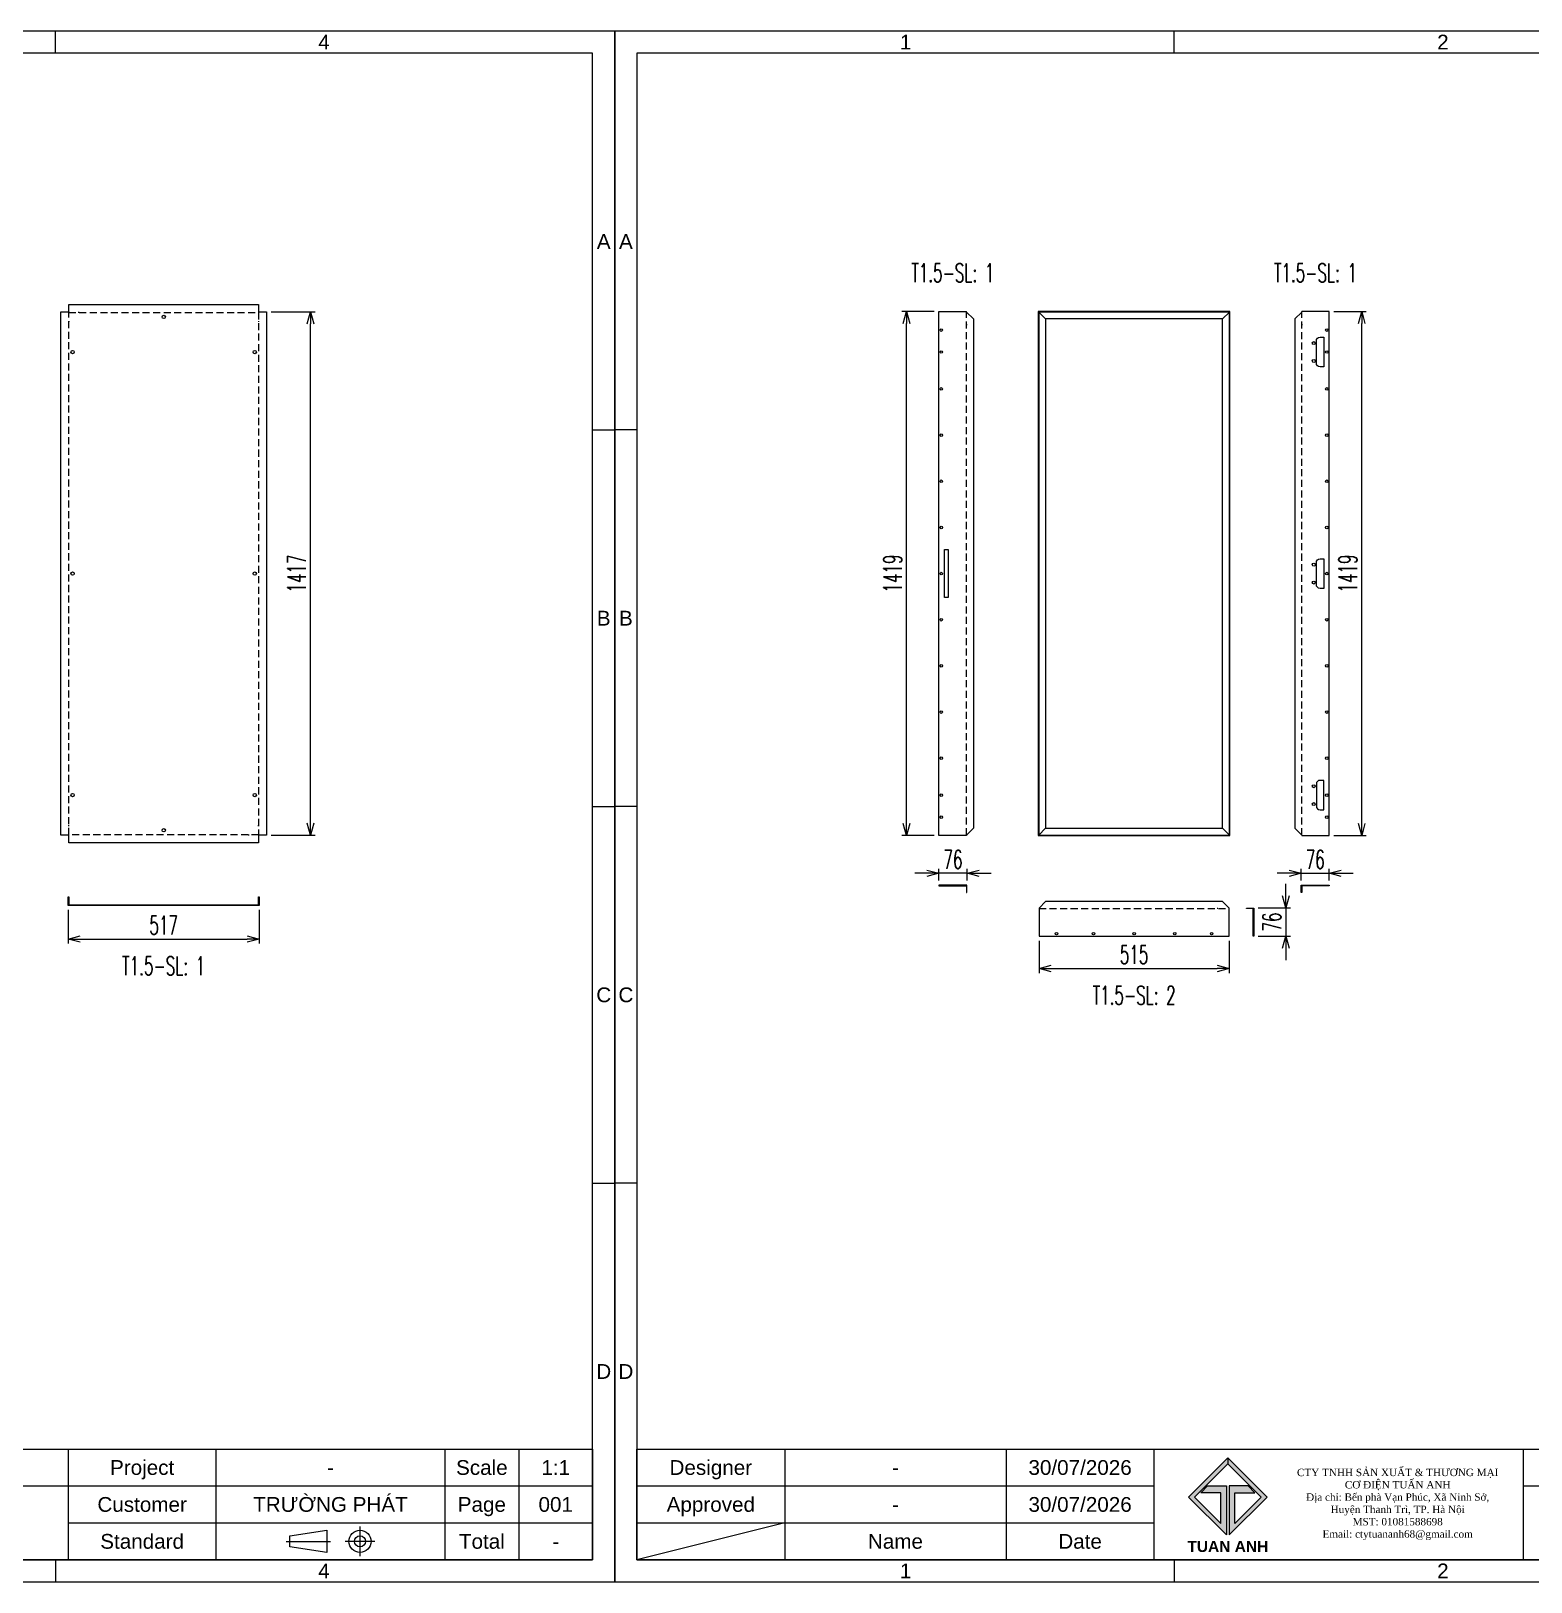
# Model space of a CAD drawing. Header units: millimetres. Extents: x 28713 to 59118, y -54378 to -19615.
# Drawn here: x 45658 to 49719, y -46563 to -42363 of the extents above; entities that cross this region are included whole.
import ezdxf
from ezdxf.enums import TextEntityAlignment as Align

# ---------------------------------------------------------------- set-up
doc = ezdxf.new("R2010")
doc.units = ezdxf.units.MM
doc.header["$LTSCALE"] = 3
doc.linetypes.add('HIDDEN', pattern=[9.525, 6.35, -3.175])
doc.layers.add('@.DM. NÉT ĐỨT', color=8, linetype='HIDDEN', lineweight=9)
for name, color, linetype in [('@.TEXT', 7, 'Continuous'), ('@.VISIBLE', 7, 'Continuous'), ('dim', 7, 'Continuous')]:
    doc.layers.add(name, color=color, linetype=linetype)
doc.styles.add('Ann_w01', font='romans.shx', dxfattribs={"width": 0.6, "bigfont": 'chineset.shx'})
doc.styles.add('Arial', font='arial.ttf')
doc.dimstyles.new('Dim 01_SC25', dxfattribs={"dimscale": 25, "dimtxt": 2, "dimasz": 1.3, "dimexe": 0.5, "dimexo": 0.5, "dimgap": 0.5, "dimtad": 1, "dimdec": 1, "dimzin": 12, "dimdsep": 46, "dimtxsty": 'Ann_w01', "dimblk": 'OPEN30', "dimcen": 1.5, "dimclrd": 6, "dimclre": 6, "dimclrt": 3, "dimadec": 1, "dimazin": 3, "dimtm": 1e-09, "dimtfac": 1, "dimtdec": 1, "dimtmove": 0, "dimatfit": 3, "dimldrblk": 'OPEN30', "dimfxl": 1, "dimtolj": 1, "dimlwd": 20, "dimlwe": 20, "dimarcsym": 0})

# ---------------------------------------------------------------- blocks, each defined once
blk = doc.blocks.new('_Open30')
at = {"color": 0, "linetype": 'ByBlock', "lineweight": -2}
for p, q in [((-1, 0.27), (0, 0)), ((0, 0), (-1, -0.27)), ((0, 0), (-1, 0))]:
    blk.add_line(p, q, dxfattribs=at)
blk = doc.blocks.new('*D186')
at = {"layer": 'Defpoints', "color": 0, "transparency": 16777216}
for p in [(45758.3, -44730.3), (46275.3, -44730.3), (46275.3, -44821.5)]:
    blk.add_point(p, dxfattribs=at)
at = {"layer": 'dim', "color": 6, "lineweight": 20, "transparency": 16777216}
for p, q in [((45758.3, -44742.8), (45758.3, -44834)), ((46275.3, -44742.8), (46275.3, -44834)), ((45790.8, -44821.5), (46242.8, -44821.5))]:
    blk.add_line(p, q, dxfattribs=at)
at = {"layer": 'dim', "color": 6, "lineweight": 20, "transparency": 16777216, "xscale": 32.5, "yscale": 32.5, "zscale": 32.5, "rotation": 180}
blk.add_blockref('_Open30', (45758.3, -44821.5), dxfattribs=at)
at = {"layer": 'dim', "color": 6, "lineweight": 20, "transparency": 16777216, "xscale": 32.5, "yscale": 32.5, "zscale": 32.5}
blk.add_blockref('_Open30', (46275.3, -44821.5), dxfattribs=at)
at = {"layer": 'dim', "color": 3, "transparency": 16777216, "insert": (46016.8, -44784), "char_height": 50, "attachment_point": 5, "style": 'Ann_w01'}
blk.add_mtext('\\A1;517', dxfattribs=at)
blk = doc.blocks.new('*D187')
at = {"layer": 'Defpoints', "color": 0, "transparency": 16777216}
for p in [(46295.5, -43123.3), (46414.3, -43123.3), (46295.5, -44540.3)]:
    blk.add_point(p, dxfattribs=at)
at = {"layer": 'dim', "color": 6, "lineweight": 20, "transparency": 16777216}
for p, q in [((46308, -43123.3), (46426.8, -43123.3)), ((46414.3, -44507.8), (46414.3, -43155.8)), ((46308, -44540.3), (46426.8, -44540.3))]:
    blk.add_line(p, q, dxfattribs=at)
at = {"layer": 'dim', "color": 6, "lineweight": 20, "transparency": 16777216, "xscale": 32.5, "yscale": 32.5, "zscale": 32.5}
for p, rotation in [((46414.3, -43123.3), 90), ((46414.3, -44540.3), 270)]:
    blk.add_blockref('_Open30', p, dxfattribs=dict(at, rotation=rotation))
at = {"layer": 'dim', "color": 3, "transparency": 16777216, "insert": (46376.8, -43831.8), "char_height": 50, "attachment_point": 5, "rotation": 90, "style": 'Ann_w01'}
blk.add_mtext('\\A1;1417', dxfattribs=at)
blk = doc.blocks.new('*D190')
at = {"layer": 'Defpoints', "color": 0, "transparency": 16777216}
for p in [(49173.2, -43122.3), (49261, -43122.3), (49173.2, -44541.3)]:
    blk.add_point(p, dxfattribs=at)
at = {"layer": 'dim', "color": 6, "lineweight": 20, "transparency": 16777216}
for p, q in [((49185.7, -43122.3), (49273.5, -43122.3)), ((49261, -44508.8), (49261, -43154.8)), ((49185.7, -44541.3), (49273.5, -44541.3))]:
    blk.add_line(p, q, dxfattribs=at)
at = {"layer": 'dim', "color": 6, "lineweight": 20, "transparency": 16777216, "xscale": 32.5, "yscale": 32.5, "zscale": 32.5}
for p, rotation in [((49261, -43122.3), 90), ((49261, -44541.3), 270)]:
    blk.add_blockref('_Open30', p, dxfattribs=dict(at, rotation=rotation))
at = {"layer": 'dim', "color": 3, "transparency": 16777216, "insert": (49223.5, -43831.8), "char_height": 50, "attachment_point": 5, "rotation": 90, "style": 'Ann_w01'}
blk.add_mtext('\\A1;1419', dxfattribs=at)
blk = doc.blocks.new('*D191')
at = {"layer": 'Defpoints', "color": 0, "transparency": 16777216}
for p in [(49173.2, -44643.5), (49097.2, -44675.7), (49173.2, -44675.7)]:
    blk.add_point(p, dxfattribs=at)
at = {"layer": 'dim', "color": 6, "lineweight": 20, "transparency": 16777216}
for p, q in [((49064.7, -44643.5), (49032.2, -44643.5)), ((49097.2, -44663.2), (49097.2, -44631)), ((49097.2, -44643.5), (49173.2, -44643.5)), ((49173.2, -44663.2), (49173.2, -44631)), ((49205.7, -44643.5), (49238.2, -44643.5))]:
    blk.add_line(p, q, dxfattribs=at)
at = {"layer": 'dim', "color": 6, "lineweight": 20, "transparency": 16777216, "xscale": 32.5, "yscale": 32.5, "zscale": 32.5}
blk.add_blockref('_Open30', (49097.2, -44643.5), dxfattribs=at)
at = {"layer": 'dim', "color": 6, "lineweight": 20, "transparency": 16777216, "xscale": 32.5, "yscale": 32.5, "zscale": 32.5, "rotation": 180}
blk.add_blockref('_Open30', (49173.2, -44643.5), dxfattribs=at)
at = {"layer": 'dim', "color": 3, "transparency": 16777216, "insert": (49135.2, -44606), "char_height": 50, "attachment_point": 5, "style": 'Ann_w01'}
blk.add_mtext('\\A1;76', dxfattribs=at)
blk = doc.blocks.new('*D192')
at = {"layer": 'Defpoints', "color": 0, "transparency": 16777216}
for p in [(48028.4, -43122.3), (48116.2, -43122.3), (48116.2, -44541.3)]:
    blk.add_point(p, dxfattribs=at)
at = {"layer": 'dim', "color": 6, "lineweight": 20, "transparency": 16777216}
for p, q in [((48103.7, -43122.3), (48015.9, -43122.3)), ((48028.4, -44508.8), (48028.4, -43154.8)), ((48103.7, -44541.3), (48015.9, -44541.3))]:
    blk.add_line(p, q, dxfattribs=at)
at = {"layer": 'dim', "color": 6, "lineweight": 20, "transparency": 16777216, "xscale": 32.5, "yscale": 32.5, "zscale": 32.5}
for p, rotation in [((48028.4, -43122.3), 90), ((48028.4, -44541.3), 270)]:
    blk.add_blockref('_Open30', p, dxfattribs=dict(at, rotation=rotation))
at = {"layer": 'dim', "color": 3, "transparency": 16777216, "insert": (47990.9, -43831.8), "char_height": 50, "attachment_point": 5, "rotation": 90, "style": 'Ann_w01'}
blk.add_mtext('\\A1;1419', dxfattribs=at)
blk = doc.blocks.new('*D193')
at = {"layer": 'Defpoints', "color": 0, "transparency": 16777216}
for p in [(48116.2, -44643.5), (48116.2, -44675.7), (48192.2, -44675.7)]:
    blk.add_point(p, dxfattribs=at)
at = {"layer": 'dim', "color": 6, "lineweight": 20, "transparency": 16777216}
for p, q in [((48083.7, -44643.5), (48051.2, -44643.5)), ((48116.2, -44663.2), (48116.2, -44631)), ((48192.2, -44643.5), (48116.2, -44643.5)), ((48192.2, -44663.2), (48192.2, -44631)), ((48224.7, -44643.5), (48257.2, -44643.5))]:
    blk.add_line(p, q, dxfattribs=at)
at = {"layer": 'dim', "color": 6, "lineweight": 20, "transparency": 16777216, "xscale": 32.5, "yscale": 32.5, "zscale": 32.5}
blk.add_blockref('_Open30', (48116.2, -44643.5), dxfattribs=at)
at = {"layer": 'dim', "color": 6, "lineweight": 20, "transparency": 16777216, "xscale": 32.5, "yscale": 32.5, "zscale": 32.5, "rotation": 180}
blk.add_blockref('_Open30', (48192.2, -44643.5), dxfattribs=at)
at = {"layer": 'dim', "color": 3, "transparency": 16777216, "insert": (48154.2, -44606), "char_height": 50, "attachment_point": 5, "style": 'Ann_w01'}
blk.add_mtext('\\A1;76', dxfattribs=at)
blk = doc.blocks.new('*D194')
at = {"layer": 'Defpoints', "color": 0, "transparency": 16777216}
for p in [(48387.2, -44813.4), (48902.2, -44813.4), (48902.2, -44901.2)]:
    blk.add_point(p, dxfattribs=at)
at = {"layer": 'dim', "color": 6, "lineweight": 20, "transparency": 16777216}
for p, q in [((48387.2, -44825.9), (48387.2, -44913.7)), ((48902.2, -44825.9), (48902.2, -44913.7)), ((48419.7, -44901.2), (48869.7, -44901.2))]:
    blk.add_line(p, q, dxfattribs=at)
at = {"layer": 'dim', "color": 6, "lineweight": 20, "transparency": 16777216, "xscale": 32.5, "yscale": 32.5, "zscale": 32.5, "rotation": 180}
blk.add_blockref('_Open30', (48387.2, -44901.2), dxfattribs=at)
at = {"layer": 'dim', "color": 6, "lineweight": 20, "transparency": 16777216, "xscale": 32.5, "yscale": 32.5, "zscale": 32.5}
blk.add_blockref('_Open30', (48902.2, -44901.2), dxfattribs=at)
at = {"layer": 'dim', "color": 3, "transparency": 16777216, "insert": (48644.7, -44863.7), "char_height": 50, "attachment_point": 5, "style": 'Ann_w01'}
blk.add_mtext('\\A1;515', dxfattribs=at)
blk = doc.blocks.new('*D195')
at = {"layer": 'Defpoints', "color": 0, "transparency": 16777216}
for p in [(48968.6, -44737.4), (48968.6, -44813.4), (49055.5, -44813.4)]:
    blk.add_point(p, dxfattribs=at)
at = {"layer": 'dim', "color": 6, "lineweight": 20, "transparency": 16777216}
for p, q in [((49055.5, -44704.9), (49055.5, -44672.4)), ((48981.1, -44737.4), (49068, -44737.4)), ((49055.5, -44737.4), (49055.5, -44813.4)), ((48981.1, -44813.4), (49068, -44813.4)), ((49055.5, -44845.9), (49055.5, -44878.4))]:
    blk.add_line(p, q, dxfattribs=at)
at = {"layer": 'dim', "color": 6, "lineweight": 20, "transparency": 16777216, "xscale": 32.5, "yscale": 32.5, "zscale": 32.5}
for p, rotation in [((49055.5, -44737.4), 270), ((49055.5, -44813.4), 90)]:
    blk.add_blockref('_Open30', p, dxfattribs=dict(at, rotation=rotation))
at = {"layer": 'dim', "color": 3, "transparency": 16777216, "insert": (49018, -44775.4), "char_height": 50, "attachment_point": 5, "rotation": 90, "style": 'Ann_w01'}
blk.add_mtext('\\A1;76', dxfattribs=at)
blk = doc.blocks.new('Standard ISO')
at = {"color": 6}
for p, q in [((-6, 0), (0, 0)), ((6, 0), (2, 0)), ((4, -2), (4, 2))]:
    blk.add_line(p, q, dxfattribs=at)
blk.add_lwpolyline([(-0.5, 1.5), (-0.5, -1.5), (-5.5, -0.75), (-5.5, 0.75), (-0.5, 1.5)])
for radius in [1.5, 0.75]:
    blk.add_circle((4, 0), radius)
blk = doc.blocks.new('A$C4dbb82d6')
at = {"layer": '@.VISIBLE'}
h = blk.add_hatch(color=30, dxfattribs=at)
h.dxf.hatch_style = 1
h.paths.add_polyline_path([(0.21, 4.97), (3.62, 1.56), (3.62, 5.97), (1.92, 5.97), (1.3, 5.35), (3.12, 5.35), (3.12, 2.59), (0.74, 4.97), (3.75, 7.98), (3.75, 8.51)])
h = blk.add_hatch(color=150, dxfattribs=at)
h.dxf.hatch_style = 1
h.paths.add_polyline_path([(6.76, 4.97), (4.37, 2.59), (4.37, 5.35), (6.2, 5.35), (5.58, 5.97), (3.88, 5.97), (3.88, 1.56), (7.29, 4.97), (3.75, 8.51), (3.75, 7.98)])
at = {"layer": '@.VISIBLE', "color": 30}
blk.add_lwpolyline([(3.62, 5.97), (3.62, 1.56), (0.21, 4.97), (3.75, 8.51), (3.75, 7.98), (0.74, 4.97), (3.12, 2.59), (3.12, 5.35), (1.3, 5.35), (1.92, 5.97)], close=True, dxfattribs=at)
at = {"layer": '@.VISIBLE', "color": 150}
blk.add_lwpolyline([(3.88, 5.97), (3.88, 1.56), (7.29, 4.97), (3.75, 8.51), (3.75, 7.98), (6.76, 4.97), (4.37, 2.59), (4.37, 5.35), (6.2, 5.35), (5.58, 5.97)], close=True, dxfattribs=at)
at = {"layer": '@.VISIBLE', "color": 30, "insert": (3.75, 0.51), "char_height": 1, "attachment_point": 5, "style": 'Ann_w01'}
blk.add_mtext_dynamic_manual_height_columns('{\\fArial|b1|i0|c0|p34;\\W1;TUAN ANH}', width=7.5, gutter_width=49.6, heights=[0], dxfattribs=at)
blk = doc.blocks.new('KHUNG BAN VE (Made by Tung)')
at = {"layer": '@.VISIBLE', "color": 8}
for p, q in [((75.75, 207), (75.75, 210)), ((148.5, 207), (148.5, 210)), ((221.25, 207), (221.25, 210)), ((3, 156), (0, 156)), ((294, 156), (297, 156)), ((3, 105), (0, 105)), ((294, 105), (297, 105)), ((3, 54), (0, 54)), ((294, 54), (297, 54)), ((23, 18), (23, 3)), ((53, 18), (53, 3)), ((73, 18), (73, 3)), ((123, 18), (123, 3)), ((223, 18), (223, 3)), ((243, 18), (243, 3)), ((274, 18), (274, 3)), ((284, 18), (284, 3)), ((3, 13), (73, 13)), ((123, 13), (294, 13)), ((3, 8), (73, 8)), ((23, 8), (3, 3)), ((223, 8), (294, 8)), ((75.75, 3), (75.75, 0)), ((148.5, 3), (148.5, 0)), ((221.25, 3), (221.25, 0))]:
    blk.add_line(p, q, dxfattribs=at)
for points in [[(0, 0), (297, 0), (297, 210), (0, 210)], [(3, 3), (294, 3), (294, 207), (3, 207)], [(3, 18), (294, 18), (294, 3), (3, 3)]]:
    blk.add_lwpolyline(points, close=True, dxfattribs=at)
at = {"xscale": 1.5, "yscale": 1.5, "zscale": 1.5}
blk.add_blockref('A$C4dbb82d6', (77.375, 4.041), dxfattribs=at)
blk.add_blockref('Standard ISO', (258.5, 5.5))
at = {"layer": '@.TEXT', "color": 1, "style": 'Arial'}
for s, p in [('1', (39.375, 208.5)), ('2', (112.125, 208.5)), ('3', (184.875, 208.5)), ('4', (257.625, 208.5)), ('A', (1.5, 181.5)), ('A', (295.5, 181.5)), ('B', (1.5, 130.5)), ('B', (295.5, 130.5)), ('C', (1.5, 79.5)), ('C', (295.5, 79.5)), ('D', (1.5, 28.5)), ('D', (295.5, 28.5)), ('30/07/2026', (63, 15.5)), ('30/07/2026', (63, 10.5)), ('1', (39.375, 1.5)), ('2', (112.125, 1.5)), ('3', (184.875, 1.5)), ('4', (257.625, 1.5))]:
    blk.add_text(s, height=2, dxfattribs=at).set_placement(p, align=Align.MIDDLE_CENTER)
at = {"layer": '@.TEXT', "color": 2, "style": 'Arial'}
for s, p in [('Designer', (13, 15.5)), ('DRAWING NAME', (173, 15.5)), ('Project', (233, 15.5)), ('Scale', (279, 15.5)), ('Approved', (13, 10.5)), ('Customer', (233, 10.5)), ('Page', (279, 10.5)), ('Name', (38, 5.5)), ('Date', (63, 5.5)), ('Standard', (233, 5.5)), ('Total', (279, 5.5))]:
    blk.add_text(s, height=2, dxfattribs=at).set_placement(p, align=Align.MIDDLE_CENTER)
at = {"layer": '@.TEXT', "color": 1, "style": 'Arial'}
for tag, height, p in [('DESIGNER_NAME', 2, (38, 15.5)), ('PROJECT_CODE', 2, (258.5, 15.5)), ('SCALE', 2, (289, 15.5)), ('APPROVED_NAME', 2, (38, 10.5)), ('CUSTOMER_NAME', 2, (258.5, 10.5)), ('PAGE', 2, (289, 10.5)), ('DRAWING_NAME', 4, (173, 8)), ('TOTAL', 2, (289, 5.5))]:
    blk.add_attdef(tag, text='', height=height, dxfattribs=at).set_placement(p, align=Align.MIDDLE_CENTER)
at = {"layer": '@.VISIBLE', "color": 30, "insert": (106, 10.5), "char_height": 1, "attachment_point": 5, "style": 'Ann_w01'}
blk.add_mtext_dynamic_manual_height_columns('{\\fTimes New Roman|b0|i0|c0|p18;\\W1;CTY TNHH SẢN XUẤT & THƯƠNG MẠI CƠ ĐIỆN TUẤN ANH\\PĐịa chỉ: Bến phà Vạn Phúc, Xã Ninh Sở, Huyện Thanh Trì, TP. Hà Nội\\PMST: 01081588698\\PEmail: ctytuananh68@gmail.com}', width=28.70976, gutter_width=99.197, heights=[0], dxfattribs=at)

msp = doc.modelspace()

# ---------------------------------------------------------------- linework, layer by layer
for p, q in [((45760.21, -43123.33), (45760.21, -43124.73)), ((46273.41, -43123.33), (46273.41, -43124.73)), ((48190.85, -43123.83), (48190.85, -43122.33)), ((49098.52, -43123.83), (49098.52, -43122.33)), ((45760.21, -44540.33), (45760.21, -44538.93)), ((46273.41, -44540.33), (46273.41, -44538.93)), ((48190.85, -44539.83), (48190.85, -44541.33)), ((49098.52, -44539.83), (49098.52, -44541.33))]:
    msp.add_line(p, q)
at = {"color": 1}
for p, q in [((45787.63, -43124.73), (45785.63, -43124.73)), ((46245.99, -43124.73), (46247.99, -43124.73)), ((45759.71, -43148.2), (45759.71, -43150.2)), ((46273.91, -43148.2), (46273.91, -43150.2)), ((48190.75, -43156.74), (48190.75, -43158.74)), ((49098.62, -43156.74), (49098.62, -43158.74)), ((45759.71, -44515.46), (45759.71, -44513.46)), ((46273.91, -44515.46), (46273.91, -44513.46)), ((48190.75, -44506.92), (48190.75, -44504.92)), ((49098.62, -44506.92), (49098.62, -44504.92)), ((45787.63, -44538.93), (45785.63, -44538.93)), ((46245.99, -44538.93), (46247.99, -44538.93)), ((48418.1, -44738.85), (48420.1, -44738.85)), ((48871.28, -44738.85), (48869.28, -44738.85))]:
    msp.add_line(p, q, dxfattribs=at)
at = {"color": 6}
for p, q in [((48386.69, -43123.83), (48386.69, -43122.33)), ((48405.19, -43142.33), (48386.69, -43123.83)), ((48884.19, -43142.33), (48902.69, -43123.83)), ((48902.69, -43123.83), (48902.69, -43122.33)), ((48405.19, -44521.33), (48386.69, -44539.83)), ((48386.69, -44539.83), (48386.69, -44541.33)), ((48884.19, -44521.33), (48902.69, -44539.83)), ((48902.69, -44539.83), (48902.69, -44541.33))]:
    msp.add_line(p, q, dxfattribs=at)
for points in [[(45760.21, -43103.13), (46273.41, -43103.13), (46273.41, -43123.33), (46295.51, -43123.33), (46295.51, -44540.33), (46273.41, -44540.33), (46273.41, -44560.53), (45760.21, -44560.53), (45760.21, -44540.33), (45738.11, -44540.33), (45738.11, -43123.33), (45760.21, -43123.33)], [(48141.15, -43766.83), (48141.15, -43896.83), (48131.15, -43896.83), (48131.15, -43766.83)], [(48192.15, -44695.72), (48192.15, -44675.72), (48116.15, -44675.72), (48116.15, -44677.22), (48190.65, -44677.22), (48190.65, -44695.72)], [(49097.22, -44695.72), (49097.22, -44675.72), (49173.22, -44675.72), (49173.22, -44677.22), (49098.72, -44677.22), (49098.72, -44695.72)], [(45759.81, -44707.33), (45759.81, -44728.83), (46273.81, -44728.83), (46273.81, -44707.33), (46275.31, -44707.33), (46275.31, -44730.33), (45758.31, -44730.33), (45758.31, -44707.33)], [(48948.63, -44737.45), (48968.63, -44737.45), (48968.63, -44813.45), (48967.13, -44813.45), (48967.13, -44738.95), (48948.63, -44738.95)]]:
    msp.add_lwpolyline(points, close=True)
for points in [[(48190.85, -44541.33), (48116.15, -44541.33), (48116.15, -43122.33), (48190.85, -43122.33)], [(48190.85, -43123.83), (48209.35, -43142.33), (48209.35, -44521.33), (48190.85, -44539.83)], [(49098.52, -43123.83), (49080.02, -43142.33), (49080.02, -44521.33), (49098.52, -44539.83)], [(49098.52, -44541.33), (49173.22, -44541.33), (49173.22, -43122.33), (49098.52, -43122.33)], [(48902.19, -44738.25), (48884.19, -44720.25), (48405.19, -44720.25), (48387.19, -44738.25)], [(48387.19, -44738.25), (48387.19, -44813.45), (48902.19, -44813.45), (48902.19, -44738.25)]]:
    msp.add_lwpolyline(points)
for points in [[(48385.19, -44541.33), (48904.19, -44541.33), (48904.19, -43122.33), (48385.19, -43122.33)], [(48386.69, -44539.83), (48902.69, -44539.83), (48902.69, -43123.83), (48386.69, -43123.83)], [(48405.19, -44521.33), (48884.19, -44521.33), (48884.19, -43142.33), (48405.19, -43142.33)]]:
    msp.add_lwpolyline(points, close=True, dxfattribs=at)
for points in [[(49158.22, -43191.83), (49158.22, -43271.83), (49148.22, -43271.83, -0.4142136), (49138.22, -43261.83), (49138.22, -43201.83, -0.4142136), (49148.22, -43191.83)], [(49158.22, -43791.83), (49158.22, -43871.83), (49148.22, -43871.83, -0.4142136), (49138.22, -43861.83), (49138.22, -43801.83, -0.4142136), (49148.22, -43791.83)], [(49158.22, -44471.83), (49158.22, -44391.83), (49148.22, -44391.83, 0.4142136), (49138.22, -44401.83), (49138.22, -44461.83, 0.4142136), (49148.22, -44471.83)]]:
    msp.add_lwpolyline(points, format="xyb", close=True)
for centre, radius in [((46016.81, -43136.83), 4.5), ((48122.65, -43172.33), 3.5), ((49166.72, -43172.33), 3.5), ((49131.22, -43207.58), 4), ((45770.31, -43231.83), 4.5), ((46263.31, -43231.83), 4.5), ((48122.65, -43231.83), 3.5), ((49131.22, -43256.08), 4), ((49166.72, -43231.83), 3.5), ((48122.65, -43331.83), 3.5), ((49166.72, -43331.83), 3.5), ((48122.65, -43456.83), 3.5), ((49166.72, -43456.83), 3.5), ((48122.65, -43581.83), 3.5), ((49166.72, -43581.83), 3.5), ((48122.65, -43706.83), 3.5), ((49166.72, -43706.83), 3.5), ((49131.22, -43807.58), 4), ((45770.31, -43831.83), 4.5), ((46263.31, -43831.83), 4.5), ((48122.65, -43831.83), 3.5), ((49166.72, -43831.83), 3.5), ((49131.22, -43856.08), 4), ((48122.65, -43956.83), 3.5), ((49166.72, -43956.83), 3.5), ((48122.65, -44081.83), 3.5), ((49166.72, -44081.83), 3.5), ((48122.65, -44206.83), 3.5), ((49166.72, -44206.83), 3.5), ((48122.65, -44331.83), 3.5), ((49166.72, -44331.83), 3.5), ((45770.31, -44431.83), 4.5), ((46263.31, -44431.83), 4.5), ((48122.65, -44431.83), 3.5), ((49131.22, -44407.58), 4), ((49166.72, -44431.83), 3.5), ((49131.22, -44456.08), 4), ((48122.65, -44491.33), 3.5), ((49166.72, -44491.33), 3.5), ((46016.81, -44526.83), 4.5), ((48434.69, -44806.95), 3.5), ((48534.69, -44806.95), 3.5), ((48644.69, -44806.95), 3.5), ((48754.69, -44806.95), 3.5), ((48854.69, -44806.95), 3.5)]:
    msp.add_circle(centre, radius)
at = {"layer": '@.DM. NÉT ĐỨT', "linetype": 'HIDDEN'}
for p, q in [((45759.71, -43124.73), (46273.91, -43124.73)), ((45759.71, -44538.93), (45759.71, -43124.73)), ((46273.91, -43124.73), (46273.91, -44538.93)), ((46273.91, -44538.93), (45759.71, -44538.93))]:
    msp.add_line(p, q, dxfattribs=at)
for points in [[(48190.75, -44539.83), (48190.75, -43123.83)], [(49098.62, -44539.83), (49098.62, -43123.83)], [(48387.19, -44738.85), (48902.19, -44738.85)]]:
    msp.add_lwpolyline(points, dxfattribs=at)

# ---------------------------------------------------------------- block references
at = {"layer": '@.VISIBLE', "xscale": 20, "yscale": 20, "zscale": 20}
for p in [(41298.47, -46562.55), (47238.47, -46562.55)]:
    msp.add_blockref('KHUNG BAN VE (Made by Tung)', p, dxfattribs=at).add_auto_attribs({'APPROVED_NAME': '-', 'DESIGNER_NAME': '-', 'TOTAL': '-', 'PAGE': '001', 'SCALE': '1:1', 'CUSTOMER_NAME': 'TRƯỜNG PHÁT', 'PROJECT_CODE': '-', 'DRAWING_NAME': '-'})

# ---------------------------------------------------------------- texts
at = {"layer": 'dim', "color": 1, "style": 'Ann_w01', "width": 0.6}
for s, p in [('T1.5-SL: 1', (48153.65, -43017.4)), ('T1.5-SL: 1', (49135.72, -43017.4)), ('T1.5-SL: 1', (46016.81, -44894.16)), ('T1.5-SL: 2', (48644.69, -44973.88))]:
    msp.add_text(s, height=50, dxfattribs=at).set_placement(p, align=Align.MIDDLE_CENTER)

# ---------------------------------------------------------------- dimensions: what is measured, and where the dimension line sits
at = {"layer": 'dim'}
for base, p1, p2, angle, picture, middle in [((46414.29, -43123.33), (46295.51, -44540.33), (46295.51, -43123.33), 90, '*D187', (46376.79, -43831.83)), ((48028.38, -43122.33), (48116.15, -44541.33), (48116.15, -43122.33), 90, '*D192', (47990.88, -43831.83)), ((49260.99, -43122.33), (49173.22, -44541.33), (49173.22, -43122.33), 90, '*D190', (49223.49, -43831.83)), ((48116.15, -44643.52), (48192.15, -44675.72), (48116.15, -44675.72), 180, '*D193', (48154.15, -44606.02)), ((49055.5, -44813.45), (48968.63, -44737.45), (48968.63, -44813.45), 270, '*D195', (49018, -44775.45))]:
    dim = msp.add_linear_dim(base=base, p1=p1, p2=p2, angle=angle, dimstyle='Dim 01_SC25', dxfattribs=at)
    dim.commit()
    dim.dimension.update_dxf_attribs({"geometry": picture, "text_midpoint": middle})
for base, p1, p2, picture, middle in [((49173.22, -44643.52), (49097.22, -44675.72), (49173.22, -44675.72), '*D191', (49135.22, -44606.02)), ((46275.31, -44821.49), (45758.31, -44730.33), (46275.31, -44730.33), '*D186', (46016.81, -44783.99)), ((48902.19, -44901.21), (48387.19, -44813.45), (48902.19, -44813.45), '*D194', (48644.69, -44863.71))]:
    dim = msp.add_linear_dim(base=base, p1=p1, p2=p2, dimstyle='Dim 01_SC25', dxfattribs=at)
    dim.commit()
    dim.dimension.update_dxf_attribs({"geometry": picture, "text_midpoint": middle})

doc.saveas('drawing.dxf')
